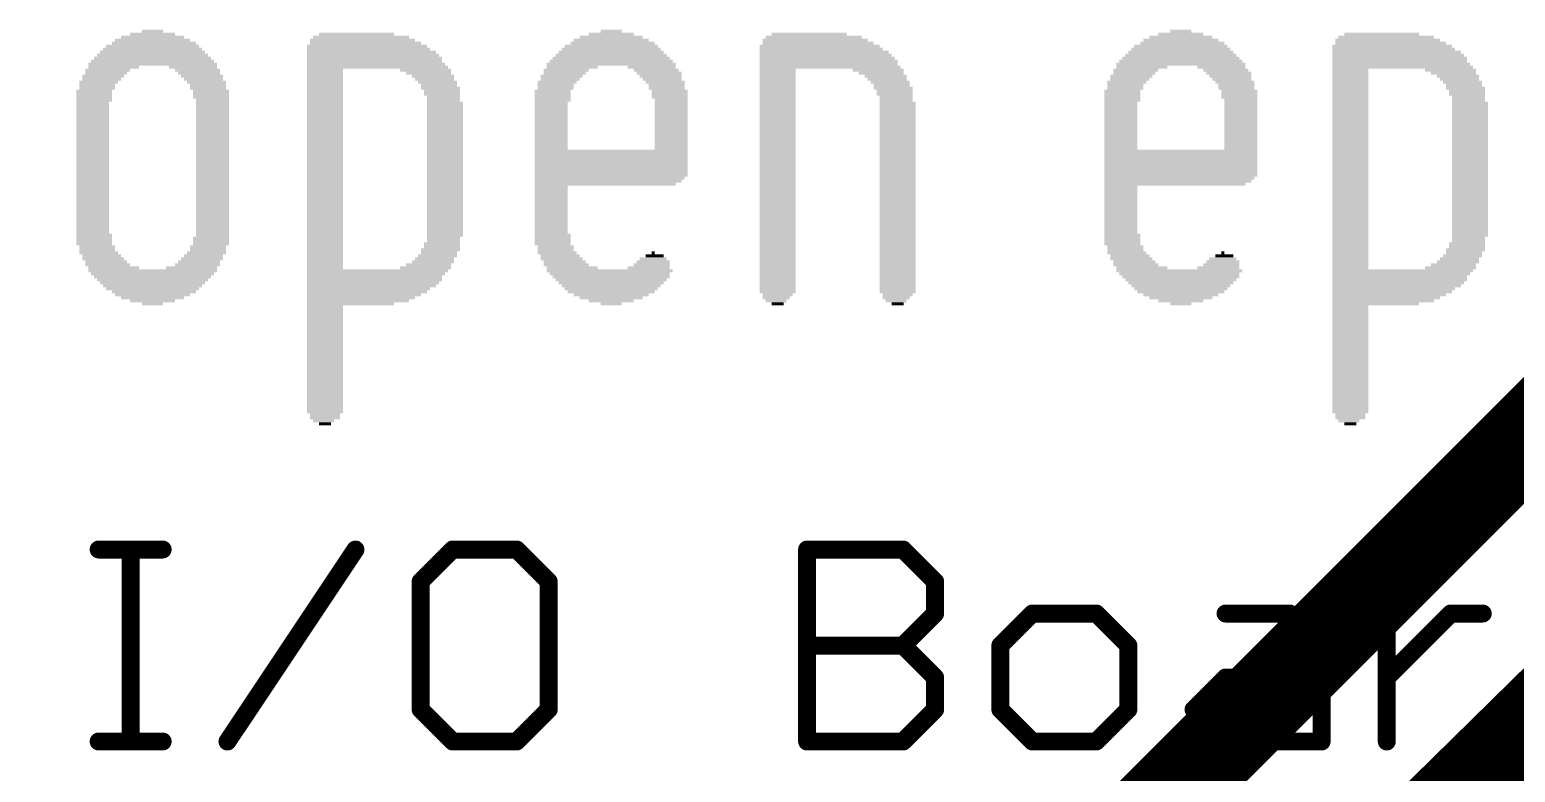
# Model space of a CAD drawing. Extents: x 0 to 124, y 0 to 91.
# Drawn here: x 17.4 to 29.99, y 56.46 to 62.75 of the extents above; entities that cross this region are included whole.
import ezdxf

# ---------------------------------------------------------------- set-up
doc = ezdxf.new("R2010")
doc.units = 0
for name, color, linetype in [('1', 14, 'CONTINUOUS'), ('25', 251, 'CONTINUOUS'), ('51', 4, 'CONTINUOUS')]:
    doc.layers.add(name, color=color, linetype=linetype)

# ---------------------------------------------------------------- blocks, each defined once
blk = doc.blocks.new('RECT')
blk.add_solid([(-0.5, -0.5), (0.5, -0.5), (-0.5, 0.5), (0.5, 0.5)])

msp = doc.modelspace()

# ---------------------------------------------------------------- linework, layer by layer
at = {"layer": '1', "const_width": 0.762}
for points in [[(32.766, 61.976), (17.78, 46.99)], [(34.544, 61.214), (19.558, 46.482)]]:
    msp.add_lwpolyline(points, dxfattribs=at)
at = {"layer": '51', "const_width": 0.1524}
for points in [[(17.9832, 58.3452), (18.5255, 58.3452)], [(18.2544, 56.7182), (18.2544, 58.3452)], [(19.0746, 56.7182), (20.1593, 58.3452)], [(20.983, 58.3452), (20.7118, 58.074)], [(21.5253, 58.3452), (20.983, 58.3452)], [(21.7965, 58.074), (21.5253, 58.3452)], [(23.9861, 56.7182), (23.9861, 58.3452)], [(23.9861, 58.3452), (24.7996, 58.3452)], [(24.7996, 58.3452), (25.0708, 58.074)], [(20.7118, 58.074), (20.7118, 56.9894)], [(21.7965, 56.9894), (21.7965, 58.074)], [(25.0708, 58.074), (25.0708, 57.8029)], [(25.0708, 57.8029), (24.7996, 57.5317)], [(25.8944, 57.8029), (25.6233, 57.5317)], [(26.4368, 57.8029), (25.8944, 57.8029)], [(26.7079, 57.5317), (26.4368, 57.8029)], [(27.5316, 57.8029), (28.0739, 57.8029)], [(28.0739, 57.8029), (28.3451, 57.5317)], [(28.8976, 56.7182), (28.8976, 57.8029)], [(28.8976, 57.2605), (29.4399, 57.8029)], [(29.4399, 57.8029), (29.7111, 57.8029)], [(23.9861, 57.5317), (24.7996, 57.5317)], [(24.7996, 57.5317), (25.0708, 57.2605)], [(25.6233, 57.5317), (25.6233, 56.9894)], [(26.7079, 56.9894), (26.7079, 57.5317)], [(28.3451, 57.5317), (28.3451, 56.7182)], [(25.0708, 57.2605), (25.0708, 56.9894)], [(27.2604, 56.9894), (27.5316, 57.2605)], [(27.5316, 57.2605), (28.3451, 57.2605)], [(20.7118, 56.9894), (20.983, 56.7182)], [(21.5253, 56.7182), (21.7965, 56.9894)], [(25.0708, 56.9894), (24.7996, 56.7182)], [(25.6233, 56.9894), (25.8944, 56.7182)], [(26.4368, 56.7182), (26.7079, 56.9894)], [(27.5316, 56.7182), (27.2604, 56.9894)], [(17.9832, 56.7182), (18.5255, 56.7182)], [(20.983, 56.7182), (21.5253, 56.7182)], [(24.7996, 56.7182), (23.9861, 56.7182)], [(25.8944, 56.7182), (26.4368, 56.7182)], [(28.3451, 56.7182), (27.5316, 56.7182)]]:
    msp.add_lwpolyline(points, dxfattribs=at)
at = {"layer": '51', "const_width": 0.0762}
for points in [[(17.9832, 58.3833, 1), (17.9832, 58.3071)], [(18.2925, 58.3452, 1), (18.2163, 58.3452)], [(18.5255, 58.3071, 1), (18.5255, 58.3833)], [(20.191, 58.3241, 1), (20.1276, 58.3663)], [(20.983, 58.3833, 1), (20.983, 58.3071)], [(21.0099, 58.3182, 1), (20.956, 58.3721)], [(21.5522, 58.3721, 1), (21.4983, 58.3182)], [(21.5253, 58.3071, 1), (21.5253, 58.3833)], [(24.0242, 58.3452, 1), (23.948, 58.3452)], [(23.9861, 58.3833, 1), (23.9861, 58.3071)], [(24.8265, 58.3721, 1), (24.7727, 58.3182)], [(24.7996, 58.3071, 1), (24.7996, 58.3833)], [(20.7499, 58.074, 1), (20.6737, 58.074)], [(20.6849, 58.101, 1), (20.7387, 58.0471)], [(21.8346, 58.074, 1), (21.7584, 58.074)], [(21.7695, 58.0471, 1), (21.8234, 58.101)], [(25.1089, 58.074, 1), (25.0327, 58.074)], [(25.0438, 58.0471, 1), (25.0977, 58.101)], [(25.0327, 57.8029, 1), (25.1089, 57.8029)], [(25.0977, 57.7759, 1), (25.0438, 57.8298)], [(25.8944, 57.841, 1), (25.8944, 57.7648)], [(25.9214, 57.7759, 1), (25.8675, 57.8298)], [(26.4637, 57.8298, 1), (26.4098, 57.7759)], [(26.4368, 57.7648, 1), (26.4368, 57.841)], [(27.5316, 57.841, 1), (27.5316, 57.7648)], [(28.1009, 57.8298, 1), (28.047, 57.7759)], [(28.0739, 57.7648, 1), (28.0739, 57.841)], [(28.9357, 57.8029, 1), (28.8595, 57.8029)], [(29.4399, 57.841, 1), (29.4399, 57.7648)], [(29.4668, 57.7759, 1), (29.413, 57.8298)], [(29.7111, 57.7648, 1), (29.7111, 57.841)], [(23.9861, 57.5698, 1), (23.9861, 57.4936)], [(24.8265, 57.5586, 1), (24.7727, 57.5048)], [(24.7727, 57.5586, 1), (24.8265, 57.5048)], [(24.7996, 57.4936, 1), (24.7996, 57.5698)], [(25.6614, 57.5317, 1), (25.5852, 57.5317)], [(25.5963, 57.5586, 1), (25.6502, 57.5048)], [(26.746, 57.5317, 1), (26.6698, 57.5317)], [(26.681, 57.5048, 1), (26.7349, 57.5586)], [(28.3832, 57.5317, 1), (28.307, 57.5317)], [(28.3181, 57.5048, 1), (28.372, 57.5586)], [(25.1089, 57.2605, 1), (25.0327, 57.2605)], [(25.0438, 57.2336, 1), (25.0977, 57.2875)], [(27.5316, 57.2986, 1), (27.5316, 57.2224)], [(27.5585, 57.2336, 1), (27.5046, 57.2875)], [(28.3451, 57.2224, 1), (28.3451, 57.2986)], [(28.8706, 57.2875, 1), (28.9245, 57.2336)], [(20.7387, 57.0163, 1), (20.6849, 56.9624)], [(20.6737, 56.9894, 1), (20.7499, 56.9894)], [(21.7584, 56.9894, 1), (21.8346, 56.9894)], [(21.8234, 56.9624, 1), (21.7695, 57.0163)], [(25.0327, 56.9894, 1), (25.1089, 56.9894)], [(25.0977, 56.9624, 1), (25.0438, 57.0163)], [(25.6502, 57.0163, 1), (25.5963, 56.9624)], [(25.5852, 56.9894, 1), (25.6614, 56.9894)], [(26.6698, 56.9894, 1), (26.746, 56.9894)], [(26.7349, 56.9624, 1), (26.681, 57.0163)], [(27.2874, 57.0163, 1), (27.2335, 56.9624)], [(27.2335, 57.0163, 1), (27.2874, 56.9624)], [(17.9832, 56.7563, 1), (17.9832, 56.6801)], [(18.5255, 56.6801, 1), (18.5255, 56.7563)], [(19.0429, 56.7393, 1), (19.1063, 56.6971)], [(20.983, 56.7563, 1), (20.983, 56.6801)], [(20.956, 56.6913, 1), (21.0099, 56.7451)], [(21.4983, 56.7451, 1), (21.5522, 56.6913)], [(21.5253, 56.6801, 1), (21.5253, 56.7563)], [(23.9861, 56.7563, 1), (23.9861, 56.6801)], [(24.7727, 56.7451, 1), (24.8265, 56.6913)], [(24.7996, 56.6801, 1), (24.7996, 56.7563)], [(25.8944, 56.7563, 1), (25.8944, 56.6801)], [(25.8675, 56.6913, 1), (25.9214, 56.7451)], [(26.4098, 56.7451, 1), (26.4637, 56.6913)], [(26.4368, 56.6801, 1), (26.4368, 56.7563)], [(27.5316, 56.7563, 1), (27.5316, 56.6801)], [(27.5046, 56.6913, 1), (27.5585, 56.7451)], [(28.3451, 56.6801, 1), (28.3451, 56.7563)], [(18.2163, 56.7182, 1), (18.2925, 56.7182)], [(23.948, 56.7182, 1), (24.0242, 56.7182)], [(28.307, 56.7182, 1), (28.3832, 56.7182)], [(28.8595, 56.7182, 1), (28.9357, 56.7182)]]:
    msp.add_lwpolyline(points, format="xyb", dxfattribs=at)

# ---------------------------------------------------------------- block references
at = {"layer": '25', "yscale": 0.0254}
for p, xscale in [((18.4404, 62.6872), 0.5334), ((18.4404, 62.7126), 0.381), ((18.4404, 62.738), 0.1778), ((20.2057, 62.6872), 0.8128), ((20.1676, 62.7126), 0.635), ((22.3266, 62.6872), 0.5334), ((22.3266, 62.7126), 0.381), ((22.3266, 62.738), 0.1778), ((24.0411, 62.6872), 0.8128), ((24.003, 62.7126), 0.635), ((27.1526, 62.6872), 0.5334), ((27.1526, 62.7126), 0.381), ((27.1526, 62.738), 0.1778), ((28.8925, 62.6872), 0.8128), ((28.8544, 62.7126), 0.635), ((18.4404, 62.5602), 0.889), ((18.4404, 62.5856), 0.8382), ((18.4404, 62.611), 0.7874), ((18.4531, 62.6364), 0.7112), ((18.4404, 62.6618), 0.635), ((20.2565, 62.611), 1.016), ((20.2692, 62.5856), 1.0414), ((20.2946, 62.5602), 1.0922), ((20.2184, 62.6618), 0.889), ((20.2438, 62.6364), 0.9398), ((22.3266, 62.5602), 0.889), ((22.3266, 62.5856), 0.8382), ((22.3266, 62.611), 0.7874), ((22.3393, 62.6364), 0.7112), ((22.3266, 62.6618), 0.635), ((24.0919, 62.611), 1.016), ((24.1046, 62.5856), 1.0414), ((24.13, 62.5602), 1.0922), ((24.0538, 62.6618), 0.889), ((24.0792, 62.6364), 0.9398), ((27.1526, 62.5602), 0.889), ((27.1526, 62.5856), 0.8382), ((27.1526, 62.611), 0.7874), ((27.1653, 62.6364), 0.7112), ((27.1526, 62.6618), 0.635), ((28.9433, 62.611), 1.016), ((28.956, 62.5856), 1.0414), ((28.9814, 62.5602), 1.0922), ((28.9052, 62.6618), 0.889), ((28.9306, 62.6364), 0.9398), ((18.4404, 62.4586), 1.0922), ((18.1102, 62.4332), 0.4318), ((18.4404, 62.484), 1.0414), ((18.4404, 62.5094), 0.9906), ((18.4404, 62.5348), 0.9398), ((18.7833, 62.4332), 0.4064), ((20.3073, 62.5348), 1.1176), ((20.32, 62.5094), 1.143), ((20.32, 62.484), 1.143), ((20.3327, 62.4586), 1.1684), ((20.3454, 62.4332), 1.1938), ((22.3266, 62.4586), 1.0922), ((21.9964, 62.4332), 0.4318), ((22.3266, 62.484), 1.0414), ((22.3266, 62.5094), 0.9906), ((22.3266, 62.5348), 0.9398), ((22.6695, 62.4332), 0.4064), ((24.1427, 62.5348), 1.1176), ((24.1554, 62.5094), 1.143), ((24.1681, 62.484), 1.1684), ((24.1681, 62.4586), 1.1684), ((24.1808, 62.4332), 1.1938), ((27.1526, 62.4586), 1.0922), ((26.8224, 62.4332), 0.4318), ((27.1526, 62.484), 1.0414), ((27.1526, 62.5094), 0.9906), ((27.1526, 62.5348), 0.9398), ((27.4955, 62.4332), 0.4064), ((28.9941, 62.5348), 1.1176), ((29.0068, 62.5094), 1.143), ((29.0068, 62.484), 1.143), ((29.0195, 62.4586), 1.1684), ((29.0322, 62.4332), 1.1938), ((17.9832, 62.3062), 0.3302), ((18.0213, 62.357), 0.3556), ((18.0086, 62.3316), 0.3302), ((18.0594, 62.4078), 0.381), ((18.0467, 62.3824), 0.3556), ((18.8214, 62.4078), 0.381), ((18.8341, 62.3824), 0.3556), ((18.8595, 62.357), 0.3556), ((18.8722, 62.3316), 0.3302), ((18.8976, 62.3062), 0.3302), ((19.9009, 62.4078), 0.3048), ((19.9009, 62.3824), 0.3048), ((19.9009, 62.357), 0.3048), ((19.9009, 62.3316), 0.3048), ((19.9009, 62.3062), 0.3048), ((20.7518, 62.4078), 0.4318), ((20.7772, 62.3824), 0.381), ((20.8153, 62.357), 0.3556), ((20.828, 62.3316), 0.3302), ((20.8534, 62.3062), 0.3302), ((21.8694, 62.3062), 0.3302), ((21.9075, 62.357), 0.3556), ((21.8948, 62.3316), 0.3302), ((21.9456, 62.4078), 0.381), ((21.9329, 62.3824), 0.3556), ((22.7076, 62.4078), 0.381), ((22.733, 62.3824), 0.381), ((22.7457, 62.357), 0.3556), ((22.7584, 62.3316), 0.3302), ((22.7838, 62.3062), 0.3302), ((23.7363, 62.4078), 0.3048), ((23.7363, 62.3824), 0.3048), ((23.7363, 62.357), 0.3048), ((23.7363, 62.3316), 0.3048), ((23.7363, 62.3062), 0.3048), ((24.5872, 62.4078), 0.4318), ((24.6126, 62.3824), 0.381), ((24.6507, 62.357), 0.3556), ((24.6634, 62.3316), 0.3302), ((24.6888, 62.3062), 0.3302), ((26.6954, 62.3062), 0.3302), ((26.7335, 62.357), 0.3556), ((26.7208, 62.3316), 0.3302), ((26.7716, 62.4078), 0.381), ((26.7589, 62.3824), 0.3556), ((27.5336, 62.4078), 0.381), ((27.559, 62.3824), 0.381), ((27.5717, 62.357), 0.3556), ((27.5844, 62.3316), 0.3302), ((27.6098, 62.3062), 0.3302), ((28.5877, 62.4078), 0.3048), ((28.5877, 62.3824), 0.3048), ((28.5877, 62.357), 0.3048), ((28.5877, 62.3316), 0.3048), ((28.5877, 62.3062), 0.3048), ((29.4386, 62.4078), 0.4318), ((29.464, 62.3824), 0.381), ((29.5021, 62.357), 0.3556), ((29.5148, 62.3316), 0.3302), ((29.5402, 62.3062), 0.3302), ((17.9451, 62.23), 0.3048), ((17.9451, 62.2046), 0.3048), ((17.9451, 62.1792), 0.3048), ((17.9705, 62.2808), 0.3048), ((17.9705, 62.2554), 0.3048), ((18.9103, 62.2808), 0.3048), ((18.9103, 62.2554), 0.3048), ((18.9357, 62.23), 0.3048), ((18.9357, 62.2046), 0.3048), ((18.9357, 62.1792), 0.3048), ((19.9009, 62.2808), 0.3048), ((19.9009, 62.2554), 0.3048), ((19.9009, 62.23), 0.3048), ((19.9009, 62.2046), 0.3048), ((19.9009, 62.1792), 0.3048), ((20.8661, 62.2808), 0.3048), ((20.8788, 62.2554), 0.3302), ((20.8915, 62.23), 0.3048), ((20.8915, 62.2046), 0.3048), ((20.9042, 62.1792), 0.2794), ((21.8313, 62.23), 0.3048), ((21.8313, 62.2046), 0.3048), ((21.8313, 62.1792), 0.3048), ((21.8567, 62.2808), 0.3048), ((21.8567, 62.2554), 0.3048), ((22.7965, 62.2808), 0.3048), ((22.7965, 62.2554), 0.3048), ((22.8219, 62.23), 0.3048), ((22.8219, 62.2046), 0.3048), ((22.8219, 62.1792), 0.3048), ((23.7363, 62.2808), 0.3048), ((23.7363, 62.2554), 0.3048), ((23.7363, 62.23), 0.3048), ((23.7363, 62.2046), 0.3048), ((23.7363, 62.1792), 0.3048), ((24.7015, 62.2808), 0.3048), ((24.7142, 62.2554), 0.3302), ((24.7269, 62.23), 0.3048), ((24.7269, 62.2046), 0.3048), ((24.7396, 62.1792), 0.2794), ((26.6573, 62.23), 0.3048), ((26.6573, 62.2046), 0.3048), ((26.6573, 62.1792), 0.3048), ((26.6827, 62.2808), 0.3048), ((26.6827, 62.2554), 0.3048), ((27.6225, 62.2808), 0.3048), ((27.6225, 62.2554), 0.3048), ((27.6479, 62.23), 0.3048), ((27.6479, 62.2046), 0.3048), ((27.6479, 62.1792), 0.3048), ((28.5877, 62.2808), 0.3048), ((28.5877, 62.2554), 0.3048), ((28.5877, 62.23), 0.3048), ((28.5877, 62.2046), 0.3048), ((28.5877, 62.1792), 0.3048), ((29.5529, 62.2808), 0.3048), ((29.5656, 62.2554), 0.3302), ((29.5783, 62.23), 0.3048), ((29.5783, 62.2046), 0.3048), ((29.591, 62.1792), 0.2794), ((17.9451, 62.1538), 0.3048), ((17.9324, 62.1284), 0.2794), ((17.9324, 62.103), 0.2794), ((17.9324, 62.0776), 0.2794), ((17.9324, 62.0522), 0.2794), ((18.9484, 62.1538), 0.2794), ((18.9484, 62.1284), 0.2794), ((18.9484, 62.103), 0.2794), ((18.9484, 62.0776), 0.2794), ((18.9484, 62.0522), 0.2794), ((19.9009, 62.1538), 0.3048), ((19.9009, 62.1284), 0.3048), ((19.9009, 62.103), 0.3048), ((19.9009, 62.0776), 0.3048), ((19.9009, 62.0522), 0.3048), ((20.9042, 62.1538), 0.2794), ((20.9169, 62.1284), 0.3048), ((20.9169, 62.103), 0.3048), ((20.9169, 62.0776), 0.3048), ((20.9169, 62.0522), 0.3048), ((21.8313, 62.1538), 0.3048), ((21.8186, 62.1284), 0.2794), ((21.8186, 62.103), 0.2794), ((21.8186, 62.0776), 0.2794), ((21.8186, 62.0522), 0.2794), ((22.8346, 62.1538), 0.2794), ((22.8346, 62.1284), 0.2794), ((22.8346, 62.103), 0.2794), ((22.8346, 62.0776), 0.2794), ((22.8346, 62.0522), 0.2794), ((23.7363, 62.1538), 0.3048), ((23.7363, 62.1284), 0.3048), ((23.7363, 62.103), 0.3048), ((23.7363, 62.0776), 0.3048), ((23.7363, 62.0522), 0.3048), ((24.7396, 62.1538), 0.2794), ((24.7523, 62.1284), 0.3048), ((24.7523, 62.103), 0.3048), ((24.7523, 62.0776), 0.3048), ((24.7523, 62.0522), 0.3048), ((26.6573, 62.1538), 0.3048), ((26.6446, 62.1284), 0.2794), ((26.6446, 62.103), 0.2794), ((26.6446, 62.0776), 0.2794), ((26.6446, 62.0522), 0.2794), ((27.6606, 62.1538), 0.2794), ((27.6606, 62.1284), 0.2794), ((27.6606, 62.103), 0.2794), ((27.6606, 62.0776), 0.2794), ((27.6606, 62.0522), 0.2794), ((28.5877, 62.1538), 0.3048), ((28.5877, 62.1284), 0.3048), ((28.5877, 62.103), 0.3048), ((28.5877, 62.0776), 0.3048), ((28.5877, 62.0522), 0.3048), ((29.591, 62.1538), 0.2794), ((29.6037, 62.1284), 0.3048), ((29.6037, 62.103), 0.3048), ((29.6037, 62.0776), 0.3048), ((29.6037, 62.0522), 0.3048), ((17.9324, 62.0268), 0.2794), ((17.9324, 62.0014), 0.2794), ((17.9324, 61.976), 0.2794), ((17.9324, 61.9506), 0.2794), ((17.9324, 61.9252), 0.2794), ((18.9484, 62.0268), 0.2794), ((18.9484, 62.0014), 0.2794), ((18.9484, 61.976), 0.2794), ((18.9484, 61.9506), 0.2794), ((18.9484, 61.9252), 0.2794), ((19.9009, 62.0268), 0.3048), ((19.9009, 62.0014), 0.3048), ((19.9009, 61.976), 0.3048), ((19.9009, 61.9506), 0.3048), ((19.9009, 61.9252), 0.3048), ((20.9169, 62.0268), 0.3048), ((20.9169, 62.0014), 0.3048), ((20.9169, 61.976), 0.3048), ((20.9169, 61.9506), 0.3048), ((20.9169, 61.9252), 0.3048), ((21.8186, 62.0268), 0.2794), ((21.8186, 62.0014), 0.2794), ((21.8186, 61.976), 0.2794), ((21.8186, 61.9506), 0.2794), ((21.8186, 61.9252), 0.2794), ((22.8346, 62.0268), 0.2794), ((22.8346, 62.0014), 0.2794), ((22.8346, 61.976), 0.2794), ((22.8346, 61.9506), 0.2794), ((22.8346, 61.9252), 0.2794), ((23.7363, 62.0268), 0.3048), ((23.7363, 62.0014), 0.3048), ((23.7363, 61.976), 0.3048), ((23.7363, 61.9506), 0.3048), ((23.7363, 61.9252), 0.3048), ((24.7523, 62.0268), 0.3048), ((24.7523, 62.0014), 0.3048), ((24.7523, 61.976), 0.3048), ((24.7523, 61.9506), 0.3048), ((24.7523, 61.9252), 0.3048), ((26.6446, 62.0268), 0.2794), ((26.6446, 62.0014), 0.2794), ((26.6446, 61.976), 0.2794), ((26.6446, 61.9506), 0.2794), ((26.6446, 61.9252), 0.2794), ((27.6606, 62.0268), 0.2794), ((27.6606, 62.0014), 0.2794), ((27.6606, 61.976), 0.2794), ((27.6606, 61.9506), 0.2794), ((27.6606, 61.9252), 0.2794), ((28.5877, 62.0268), 0.3048), ((28.5877, 62.0014), 0.3048), ((28.5877, 61.976), 0.3048), ((28.5877, 61.9506), 0.3048), ((28.5877, 61.9252), 0.3048), ((29.6037, 62.0268), 0.3048), ((29.6037, 62.0014), 0.3048), ((29.6037, 61.976), 0.3048), ((29.6037, 61.9506), 0.3048), ((29.6037, 61.9252), 0.3048), ((17.9324, 61.8998), 0.2794), ((17.9324, 61.8744), 0.2794), ((17.9324, 61.849), 0.2794), ((17.9324, 61.8236), 0.2794), ((17.9324, 61.7982), 0.2794), ((18.9484, 61.8998), 0.2794), ((18.9484, 61.8744), 0.2794), ((18.9484, 61.849), 0.2794), ((18.9484, 61.8236), 0.2794), ((18.9484, 61.7982), 0.2794), ((19.9009, 61.8998), 0.3048), ((19.9009, 61.8744), 0.3048), ((19.9009, 61.849), 0.3048), ((19.9009, 61.8236), 0.3048), ((19.9009, 61.7982), 0.3048), ((20.9169, 61.8998), 0.3048), ((20.9169, 61.8744), 0.3048), ((20.9169, 61.849), 0.3048), ((20.9169, 61.8236), 0.3048), ((20.9169, 61.7982), 0.3048), ((21.8186, 61.8998), 0.2794), ((21.8186, 61.8744), 0.2794), ((21.8186, 61.849), 0.2794), ((21.8186, 61.8236), 0.2794), ((21.8186, 61.7982), 0.2794), ((22.8346, 61.8998), 0.2794), ((22.8346, 61.8744), 0.2794), ((22.8346, 61.849), 0.2794), ((22.8346, 61.8236), 0.2794), ((22.8346, 61.7982), 0.2794), ((23.7363, 61.8998), 0.3048), ((23.7363, 61.8744), 0.3048), ((23.7363, 61.849), 0.3048), ((23.7363, 61.8236), 0.3048), ((23.7363, 61.7982), 0.3048), ((24.7523, 61.8998), 0.3048), ((24.7523, 61.8744), 0.3048), ((24.7523, 61.849), 0.3048), ((24.7523, 61.8236), 0.3048), ((24.7523, 61.7982), 0.3048), ((26.6446, 61.8998), 0.2794), ((26.6446, 61.8744), 0.2794), ((26.6446, 61.849), 0.2794), ((26.6446, 61.8236), 0.2794), ((26.6446, 61.7982), 0.2794), ((27.6606, 61.8998), 0.2794), ((27.6606, 61.8744), 0.2794), ((27.6606, 61.849), 0.2794), ((27.6606, 61.8236), 0.2794), ((27.6606, 61.7982), 0.2794), ((28.5877, 61.8998), 0.3048), ((28.5877, 61.8744), 0.3048), ((28.5877, 61.849), 0.3048), ((28.5877, 61.8236), 0.3048), ((28.5877, 61.7982), 0.3048), ((29.6037, 61.8998), 0.3048), ((29.6037, 61.8744), 0.3048), ((29.6037, 61.849), 0.3048), ((29.6037, 61.8236), 0.3048), ((29.6037, 61.7982), 0.3048), ((17.9324, 61.7728), 0.2794), ((17.9324, 61.7474), 0.2794), ((17.9324, 61.722), 0.2794), ((17.9324, 61.6966), 0.2794), ((17.9324, 61.6712), 0.2794), ((18.9484, 61.7728), 0.2794), ((18.9484, 61.7474), 0.2794), ((18.9484, 61.722), 0.2794), ((18.9484, 61.6966), 0.2794), ((18.9484, 61.6712), 0.2794), ((19.9009, 61.7728), 0.3048), ((19.9009, 61.7474), 0.3048), ((19.9009, 61.722), 0.3048), ((19.9009, 61.6966), 0.3048), ((19.9009, 61.6712), 0.3048), ((20.9169, 61.7728), 0.3048), ((20.9169, 61.7474), 0.3048), ((20.9169, 61.722), 0.3048), ((20.9169, 61.6966), 0.3048), ((20.9169, 61.6712), 0.3048), ((21.8186, 61.7728), 0.2794), ((21.8186, 61.7474), 0.2794), ((22.3266, 61.722), 1.2954), ((22.3266, 61.6966), 1.2954), ((22.3266, 61.6712), 1.2954), ((22.8346, 61.7728), 0.2794), ((22.8346, 61.7474), 0.2794), ((23.7363, 61.7728), 0.3048), ((23.7363, 61.7474), 0.3048), ((23.7363, 61.722), 0.3048), ((23.7363, 61.6966), 0.3048), ((23.7363, 61.6712), 0.3048), ((24.7523, 61.7728), 0.3048), ((24.7523, 61.7474), 0.3048), ((24.7523, 61.722), 0.3048), ((24.7523, 61.6966), 0.3048), ((24.7523, 61.6712), 0.3048), ((26.6446, 61.7728), 0.2794), ((26.6446, 61.7474), 0.2794), ((27.1526, 61.722), 1.2954), ((27.1526, 61.6966), 1.2954), ((27.1526, 61.6712), 1.2954), ((27.6606, 61.7728), 0.2794), ((27.6606, 61.7474), 0.2794), ((28.5877, 61.7728), 0.3048), ((28.5877, 61.7474), 0.3048), ((28.5877, 61.722), 0.3048), ((28.5877, 61.6966), 0.3048), ((28.5877, 61.6712), 0.3048), ((29.6037, 61.7728), 0.3048), ((29.6037, 61.7474), 0.3048), ((29.6037, 61.722), 0.3048), ((29.6037, 61.6966), 0.3048), ((29.6037, 61.6712), 0.3048), ((17.9324, 61.6458), 0.2794), ((17.9324, 61.6204), 0.2794), ((17.9324, 61.595), 0.2794), ((17.9324, 61.5696), 0.2794), ((17.9324, 61.5442), 0.2794), ((18.9484, 61.6458), 0.2794), ((18.9484, 61.6204), 0.2794), ((18.9484, 61.595), 0.2794), ((18.9484, 61.5696), 0.2794), ((18.9484, 61.5442), 0.2794), ((19.9009, 61.6458), 0.3048), ((19.9009, 61.6204), 0.3048), ((19.9009, 61.595), 0.3048), ((19.9009, 61.5696), 0.3048), ((19.9009, 61.5442), 0.3048), ((20.9169, 61.6458), 0.3048), ((20.9169, 61.6204), 0.3048), ((20.9169, 61.595), 0.3048), ((20.9169, 61.5696), 0.3048), ((20.9169, 61.5442), 0.3048), ((22.3266, 61.6458), 1.2954), ((22.3266, 61.6204), 1.2954), ((22.3266, 61.595), 1.2954), ((22.3266, 61.5696), 1.2954), ((22.3266, 61.5442), 1.2954), ((23.7363, 61.6458), 0.3048), ((23.7363, 61.6204), 0.3048), ((23.7363, 61.595), 0.3048), ((23.7363, 61.5696), 0.3048), ((23.7363, 61.5442), 0.3048), ((24.7523, 61.6458), 0.3048), ((24.7523, 61.6204), 0.3048), ((24.7523, 61.595), 0.3048), ((24.7523, 61.5696), 0.3048), ((24.7523, 61.5442), 0.3048), ((27.1526, 61.6458), 1.2954), ((27.1526, 61.6204), 1.2954), ((27.1526, 61.595), 1.2954), ((27.1526, 61.5696), 1.2954), ((27.1526, 61.5442), 1.2954), ((28.5877, 61.6458), 0.3048), ((28.5877, 61.6204), 0.3048), ((28.5877, 61.595), 0.3048), ((28.5877, 61.5696), 0.3048), ((28.5877, 61.5442), 0.3048), ((29.6037, 61.6458), 0.3048), ((29.6037, 61.6204), 0.3048), ((29.6037, 61.595), 0.3048), ((29.6037, 61.5696), 0.3048), ((29.6037, 61.5442), 0.3048), ((17.9324, 61.5188), 0.2794), ((17.9324, 61.4934), 0.2794), ((17.9324, 61.468), 0.2794), ((17.9324, 61.4426), 0.2794), ((17.9324, 61.4172), 0.2794), ((18.9484, 61.5188), 0.2794), ((18.9484, 61.4934), 0.2794), ((18.9484, 61.468), 0.2794), ((18.9484, 61.4426), 0.2794), ((18.9484, 61.4172), 0.2794), ((19.9009, 61.5188), 0.3048), ((19.9009, 61.4934), 0.3048), ((19.9009, 61.468), 0.3048), ((19.9009, 61.4426), 0.3048), ((19.9009, 61.4172), 0.3048), ((20.9169, 61.5188), 0.3048), ((20.9169, 61.4934), 0.3048), ((20.9169, 61.468), 0.3048), ((20.9169, 61.4426), 0.3048), ((20.9169, 61.4172), 0.3048), ((22.3266, 61.5188), 1.2954), ((22.3139, 61.4934), 1.27), ((22.3012, 61.468), 1.2446), ((22.2758, 61.4426), 1.1938), ((21.8186, 61.4172), 0.2794), ((23.7363, 61.5188), 0.3048), ((23.7363, 61.4934), 0.3048), ((23.7363, 61.468), 0.3048), ((23.7363, 61.4426), 0.3048), ((23.7363, 61.4172), 0.3048), ((24.7523, 61.5188), 0.3048), ((24.7523, 61.4934), 0.3048), ((24.7523, 61.468), 0.3048), ((24.7523, 61.4426), 0.3048), ((24.7523, 61.4172), 0.3048), ((27.1526, 61.5188), 1.2954), ((27.1399, 61.4934), 1.27), ((27.1272, 61.468), 1.2446), ((27.1018, 61.4426), 1.1938), ((26.6446, 61.4172), 0.2794), ((28.5877, 61.5188), 0.3048), ((28.5877, 61.4934), 0.3048), ((28.5877, 61.468), 0.3048), ((28.5877, 61.4426), 0.3048), ((28.5877, 61.4172), 0.3048), ((29.6037, 61.5188), 0.3048), ((29.6037, 61.4934), 0.3048), ((29.6037, 61.468), 0.3048), ((29.6037, 61.4426), 0.3048), ((29.6037, 61.4172), 0.3048), ((17.9324, 61.3918), 0.2794), ((17.9324, 61.3664), 0.2794), ((17.9324, 61.341), 0.2794), ((17.9324, 61.3156), 0.2794), ((17.9324, 61.2902), 0.2794), ((18.9484, 61.3918), 0.2794), ((18.9484, 61.3664), 0.2794), ((18.9484, 61.341), 0.2794), ((18.9484, 61.3156), 0.2794), ((18.9484, 61.2902), 0.2794), ((19.9009, 61.3918), 0.3048), ((19.9009, 61.3664), 0.3048), ((19.9009, 61.341), 0.3048), ((19.9009, 61.3156), 0.3048), ((19.9009, 61.2902), 0.3048), ((20.9169, 61.3918), 0.3048), ((20.9169, 61.3664), 0.3048), ((20.9169, 61.341), 0.3048), ((20.9169, 61.3156), 0.3048), ((20.9169, 61.2902), 0.3048), ((21.8186, 61.3918), 0.2794), ((21.8186, 61.3664), 0.2794), ((21.8186, 61.341), 0.2794), ((21.8186, 61.3156), 0.2794), ((21.8186, 61.2902), 0.2794), ((23.7363, 61.3918), 0.3048), ((23.7363, 61.3664), 0.3048), ((23.7363, 61.341), 0.3048), ((23.7363, 61.3156), 0.3048), ((23.7363, 61.2902), 0.3048), ((24.7523, 61.3918), 0.3048), ((24.7523, 61.3664), 0.3048), ((24.7523, 61.341), 0.3048), ((24.7523, 61.3156), 0.3048), ((24.7523, 61.2902), 0.3048), ((26.6446, 61.3918), 0.2794), ((26.6446, 61.3664), 0.2794), ((26.6446, 61.341), 0.2794), ((26.6446, 61.3156), 0.2794), ((26.6446, 61.2902), 0.2794), ((28.5877, 61.3918), 0.3048), ((28.5877, 61.3664), 0.3048), ((28.5877, 61.341), 0.3048), ((28.5877, 61.3156), 0.3048), ((28.5877, 61.2902), 0.3048), ((29.6037, 61.3918), 0.3048), ((29.6037, 61.3664), 0.3048), ((29.6037, 61.341), 0.3048), ((29.6037, 61.3156), 0.3048), ((29.6037, 61.2902), 0.3048), ((17.9324, 61.2648), 0.2794), ((17.9324, 61.2394), 0.2794), ((17.9324, 61.214), 0.2794), ((17.9324, 61.1886), 0.2794), ((17.9324, 61.1632), 0.2794), ((18.9484, 61.2648), 0.2794), ((18.9484, 61.2394), 0.2794), ((18.9484, 61.214), 0.2794), ((18.9484, 61.1886), 0.2794), ((18.9484, 61.1632), 0.2794), ((19.9009, 61.2648), 0.3048), ((19.9009, 61.2394), 0.3048), ((19.9009, 61.214), 0.3048), ((19.9009, 61.1886), 0.3048), ((19.9009, 61.1632), 0.3048), ((20.9169, 61.2648), 0.3048), ((20.9169, 61.2394), 0.3048), ((20.9169, 61.214), 0.3048), ((20.9169, 61.1886), 0.3048), ((20.9169, 61.1632), 0.3048), ((21.8186, 61.2648), 0.2794), ((21.8186, 61.2394), 0.2794), ((21.8186, 61.214), 0.2794), ((21.8186, 61.1886), 0.2794), ((21.8186, 61.1632), 0.2794), ((23.7363, 61.2648), 0.3048), ((23.7363, 61.2394), 0.3048), ((23.7363, 61.214), 0.3048), ((23.7363, 61.1886), 0.3048), ((23.7363, 61.1632), 0.3048), ((24.7523, 61.2648), 0.3048), ((24.7523, 61.2394), 0.3048), ((24.7523, 61.214), 0.3048), ((24.7523, 61.1886), 0.3048), ((24.7523, 61.1632), 0.3048), ((26.6446, 61.2648), 0.2794), ((26.6446, 61.2394), 0.2794), ((26.6446, 61.214), 0.2794), ((26.6446, 61.1886), 0.2794), ((26.6446, 61.1632), 0.2794), ((28.5877, 61.2648), 0.3048), ((28.5877, 61.2394), 0.3048), ((28.5877, 61.214), 0.3048), ((28.5877, 61.1886), 0.3048), ((28.5877, 61.1632), 0.3048), ((29.6037, 61.2648), 0.3048), ((29.6037, 61.2394), 0.3048), ((29.6037, 61.214), 0.3048), ((29.6037, 61.1886), 0.3048), ((29.6037, 61.1632), 0.3048), ((17.9324, 61.1378), 0.2794), ((17.9324, 61.1124), 0.2794), ((17.9324, 61.087), 0.2794), ((17.9324, 61.0616), 0.2794), ((18.9484, 61.1378), 0.2794), ((18.9484, 61.1124), 0.2794), ((18.9484, 61.087), 0.2794), ((18.9484, 61.0616), 0.2794), ((19.9009, 61.1378), 0.3048), ((19.9009, 61.1124), 0.3048), ((19.9009, 61.087), 0.3048), ((19.9009, 61.0616), 0.3048), ((20.9169, 61.1378), 0.3048), ((20.9169, 61.1124), 0.3048), ((20.9169, 61.087), 0.3048), ((20.9169, 61.0616), 0.3048), ((21.8186, 61.1378), 0.2794), ((21.8186, 61.1124), 0.2794), ((21.8186, 61.087), 0.2794), ((21.8186, 61.0616), 0.2794), ((23.7363, 61.1378), 0.3048), ((23.7363, 61.1124), 0.3048), ((23.7363, 61.087), 0.3048), ((23.7363, 61.0616), 0.3048), ((24.7523, 61.1378), 0.3048), ((24.7523, 61.1124), 0.3048), ((24.7523, 61.087), 0.3048), ((24.7523, 61.0616), 0.3048), ((26.6446, 61.1378), 0.2794), ((26.6446, 61.1124), 0.2794), ((26.6446, 61.087), 0.2794), ((26.6446, 61.0616), 0.2794), ((28.5877, 61.1378), 0.3048), ((28.5877, 61.1124), 0.3048), ((28.5877, 61.087), 0.3048), ((28.5877, 61.0616), 0.3048), ((29.6037, 61.1378), 0.3048), ((29.6037, 61.1124), 0.3048), ((29.6037, 61.087), 0.3048), ((29.6037, 61.0616), 0.3048), ((17.9324, 61.0362), 0.2794), ((17.9451, 61.0108), 0.3048), ((17.9451, 60.9854), 0.3048), ((17.9451, 60.96), 0.3048), ((17.9451, 60.9346), 0.3048), ((18.9357, 60.9854), 0.3048), ((18.9357, 60.96), 0.3048), ((18.9357, 60.9346), 0.3048), ((18.9484, 61.0362), 0.2794), ((18.9484, 61.0108), 0.2794), ((19.9009, 61.0362), 0.3048), ((19.9009, 61.0108), 0.3048), ((19.9009, 60.9854), 0.3048), ((19.9009, 60.96), 0.3048), ((19.9009, 60.9346), 0.3048), ((20.8915, 60.9346), 0.3048), ((20.9169, 61.0362), 0.3048), ((20.9169, 61.0108), 0.3048), ((20.9042, 60.9854), 0.2794), ((20.9042, 60.96), 0.2794), ((21.8186, 61.0362), 0.2794), ((21.8313, 61.0108), 0.3048), ((21.8313, 60.9854), 0.3048), ((21.8313, 60.96), 0.3048), ((21.8313, 60.9346), 0.3048), ((23.7363, 61.0362), 0.3048), ((23.7363, 61.0108), 0.3048), ((23.7363, 60.9854), 0.3048), ((23.7363, 60.96), 0.3048), ((23.7363, 60.9346), 0.3048), ((24.7523, 61.0362), 0.3048), ((24.7523, 61.0108), 0.3048), ((24.7523, 60.9854), 0.3048), ((24.7523, 60.96), 0.3048), ((24.7523, 60.9346), 0.3048), ((26.6446, 61.0362), 0.2794), ((26.6573, 61.0108), 0.3048), ((26.6573, 60.9854), 0.3048), ((26.6573, 60.96), 0.3048), ((26.6573, 60.9346), 0.3048), ((28.5877, 61.0362), 0.3048), ((28.5877, 61.0108), 0.3048), ((28.5877, 60.9854), 0.3048), ((28.5877, 60.96), 0.3048), ((28.5877, 60.9346), 0.3048), ((29.5783, 60.9346), 0.3048), ((29.6037, 61.0362), 0.3048), ((29.6037, 61.0108), 0.3048), ((29.591, 60.9854), 0.2794), ((29.591, 60.96), 0.2794), ((17.9705, 60.9092), 0.3048), ((17.9705, 60.8838), 0.3048), ((17.9832, 60.8584), 0.3302), ((18.0086, 60.833), 0.3302), ((18.0213, 60.8076), 0.3556), ((18.8595, 60.8076), 0.3556), ((18.8722, 60.833), 0.3302), ((18.8976, 60.8584), 0.3302), ((18.9103, 60.9092), 0.3048), ((18.9103, 60.8838), 0.3048), ((19.9009, 60.9092), 0.3048), ((19.9009, 60.8838), 0.3048), ((19.9009, 60.8584), 0.3048), ((19.9009, 60.833), 0.3048), ((19.9009, 60.8076), 0.3048), ((20.828, 60.8076), 0.3302), ((20.8534, 60.833), 0.3302), ((20.8788, 60.8838), 0.3302), ((20.8661, 60.8584), 0.3048), ((20.8915, 60.9092), 0.3048), ((21.8567, 60.9092), 0.3048), ((21.8567, 60.8838), 0.3048), ((21.8694, 60.8584), 0.3302), ((21.8948, 60.833), 0.3302), ((21.9075, 60.8076), 0.3556), ((22.6822, 60.8076), 0.2286), ((22.6949, 60.833), 0.1524), ((22.6822, 60.8584), 0.0254), ((23.7363, 60.9092), 0.3048), ((23.7363, 60.8838), 0.3048), ((23.7363, 60.8584), 0.3048), ((23.7363, 60.833), 0.3048), ((23.7363, 60.8076), 0.3048), ((24.7523, 60.9092), 0.3048), ((24.7523, 60.8838), 0.3048), ((24.7523, 60.8584), 0.3048), ((24.7523, 60.833), 0.3048), ((24.7523, 60.8076), 0.3048), ((26.6827, 60.9092), 0.3048), ((26.6827, 60.8838), 0.3048), ((26.6954, 60.8584), 0.3302), ((26.7208, 60.833), 0.3302), ((26.7335, 60.8076), 0.3556), ((27.5082, 60.8076), 0.2286), ((27.5209, 60.833), 0.1524), ((27.5082, 60.8584), 0.0254), ((28.5877, 60.9092), 0.3048), ((28.5877, 60.8838), 0.3048), ((28.5877, 60.8584), 0.3048), ((28.5877, 60.833), 0.3048), ((28.5877, 60.8076), 0.3048), ((29.5148, 60.8076), 0.3302), ((29.5402, 60.833), 0.3302), ((29.5656, 60.8838), 0.3302), ((29.5529, 60.8584), 0.3048), ((29.5783, 60.9092), 0.3048), ((18.0467, 60.7822), 0.3556), ((18.0594, 60.7568), 0.381), ((18.1102, 60.7314), 0.4318), ((18.4404, 60.706), 1.0922), ((18.4404, 60.6806), 1.0414), ((18.7706, 60.7314), 0.4318), ((18.8214, 60.7568), 0.381), ((18.8341, 60.7822), 0.3556), ((19.9009, 60.7822), 0.3048), ((19.9009, 60.7568), 0.3048), ((19.9009, 60.7314), 0.3048), ((20.3454, 60.706), 1.1938), ((20.3327, 60.6806), 1.1684), ((20.7518, 60.7314), 0.4318), ((20.7772, 60.7568), 0.381), ((20.8153, 60.7822), 0.3556), ((21.9329, 60.7822), 0.3556), ((21.9456, 60.7568), 0.381), ((21.9964, 60.7314), 0.4318), ((22.3139, 60.706), 1.0668), ((22.3139, 60.6806), 1.016), ((22.6441, 60.7314), 0.3556), ((22.6695, 60.7568), 0.3048), ((22.6822, 60.7822), 0.2794), ((23.7363, 60.7822), 0.3048), ((23.7363, 60.7568), 0.3048), ((23.7363, 60.7314), 0.3048), ((23.7363, 60.706), 0.3048), ((23.7363, 60.6806), 0.3048), ((24.7523, 60.7822), 0.3048), ((24.7523, 60.7568), 0.3048), ((24.7523, 60.7314), 0.3048), ((24.7523, 60.706), 0.3048), ((24.7523, 60.6806), 0.3048), ((26.7589, 60.7822), 0.3556), ((26.7716, 60.7568), 0.381), ((26.8224, 60.7314), 0.4318), ((27.1399, 60.706), 1.0668), ((27.1399, 60.6806), 1.016), ((27.4701, 60.7314), 0.3556), ((27.4955, 60.7568), 0.3048), ((27.5082, 60.7822), 0.2794), ((28.5877, 60.7822), 0.3048), ((28.5877, 60.7568), 0.3048), ((28.5877, 60.7314), 0.3048), ((29.0322, 60.706), 1.1938), ((29.0195, 60.6806), 1.1684), ((29.4386, 60.7314), 0.4318), ((29.464, 60.7568), 0.381), ((29.5021, 60.7822), 0.3556), ((18.4404, 60.6552), 0.9906), ((18.4404, 60.6298), 0.9398), ((18.4404, 60.6044), 0.889), ((18.4404, 60.579), 0.8382), ((18.4404, 60.5536), 0.7874), ((20.32, 60.6552), 1.143), ((20.32, 60.6298), 1.143), ((20.3073, 60.6044), 1.1176), ((20.2946, 60.579), 1.0922), ((20.2692, 60.5536), 1.0414), ((22.3266, 60.6552), 0.9906), ((22.3266, 60.6298), 0.9398), ((22.3266, 60.6044), 0.889), ((22.3266, 60.579), 0.8382), ((22.3266, 60.5536), 0.7874), ((23.7363, 60.6552), 0.3048), ((23.7363, 60.6298), 0.3048), ((23.7363, 60.6044), 0.3048), ((23.7363, 60.579), 0.3048), ((23.7363, 60.5536), 0.3048), ((24.7523, 60.6552), 0.3048), ((24.7523, 60.6298), 0.3048), ((24.7523, 60.6044), 0.3048), ((24.7523, 60.579), 0.3048), ((24.7523, 60.5536), 0.3048), ((27.1526, 60.6552), 0.9906), ((27.1526, 60.6298), 0.9398), ((27.1526, 60.6044), 0.889), ((27.1526, 60.579), 0.8382), ((27.1526, 60.5536), 0.7874), ((29.0068, 60.6552), 1.143), ((29.0068, 60.6298), 1.143), ((28.9941, 60.6044), 1.1176), ((28.9814, 60.579), 1.0922), ((28.956, 60.5536), 1.0414), ((18.4531, 60.5282), 0.7112), ((18.4404, 60.5028), 0.635), ((18.4404, 60.4774), 0.5334), ((18.4404, 60.452), 0.381), ((18.4404, 60.4266), 0.1778), ((20.2565, 60.5282), 1.016), ((20.2311, 60.5028), 0.9652), ((20.2057, 60.4774), 0.9144), ((20.1803, 60.452), 0.8636), ((20.1168, 60.4266), 0.7366), ((22.3266, 60.5282), 0.7366), ((22.3266, 60.5028), 0.635), ((22.3266, 60.4774), 0.5334), ((22.3266, 60.452), 0.381), ((22.3266, 60.4266), 0.1778), ((23.7363, 60.5282), 0.3048), ((23.7363, 60.5028), 0.254), ((23.7236, 60.4774), 0.2286), ((23.7236, 60.452), 0.1778), ((23.7363, 60.4266), 0.1016), ((24.7523, 60.5282), 0.3048), ((24.7523, 60.5028), 0.254), ((24.7396, 60.4774), 0.2286), ((24.7396, 60.452), 0.1778), ((24.7523, 60.4266), 0.1016), ((27.1526, 60.5282), 0.7366), ((27.1526, 60.5028), 0.635), ((27.1526, 60.4774), 0.5334), ((27.1526, 60.452), 0.381), ((27.1526, 60.4266), 0.1778), ((28.9433, 60.5282), 1.016), ((28.9179, 60.5028), 0.9652), ((28.8925, 60.4774), 0.9144), ((28.8671, 60.452), 0.8636), ((28.8036, 60.4266), 0.7366), ((19.9009, 60.4012), 0.3048), ((19.9009, 60.3758), 0.3048), ((19.9009, 60.3504), 0.3048), ((19.9009, 60.325), 0.3048), ((19.9009, 60.2996), 0.3048), ((28.5877, 60.4012), 0.3048), ((28.5877, 60.3758), 0.3048), ((28.5877, 60.3504), 0.3048), ((28.5877, 60.325), 0.3048), ((28.5877, 60.2996), 0.3048), ((19.9009, 60.2742), 0.3048), ((19.9009, 60.2488), 0.3048), ((19.9009, 60.2234), 0.3048), ((19.9009, 60.198), 0.3048), ((19.9009, 60.1726), 0.3048), ((28.5877, 60.2742), 0.3048), ((28.5877, 60.2488), 0.3048), ((28.5877, 60.2234), 0.3048), ((28.5877, 60.198), 0.3048), ((28.5877, 60.1726), 0.3048), ((19.9009, 60.1472), 0.3048), ((19.9009, 60.1218), 0.3048), ((19.9009, 60.0964), 0.3048), ((19.9009, 60.071), 0.3048), ((19.9009, 60.0456), 0.3048), ((28.5877, 60.1472), 0.3048), ((28.5877, 60.1218), 0.3048), ((28.5877, 60.0964), 0.3048), ((28.5877, 60.071), 0.3048), ((28.5877, 60.0456), 0.3048), ((19.9009, 60.0202), 0.3048), ((19.9009, 59.9948), 0.3048), ((19.9009, 59.9694), 0.3048), ((19.9009, 59.944), 0.3048), ((19.9009, 59.9186), 0.3048), ((28.5877, 60.0202), 0.3048), ((28.5877, 59.9948), 0.3048), ((28.5877, 59.9694), 0.3048), ((28.5877, 59.944), 0.3048), ((28.5877, 59.9186), 0.3048), ((19.9009, 59.8932), 0.3048), ((19.9009, 59.8678), 0.3048), ((19.9009, 59.8424), 0.3048), ((19.9009, 59.817), 0.3048), ((19.9009, 59.7916), 0.3048), ((28.5877, 59.8932), 0.3048), ((28.5877, 59.8678), 0.3048), ((28.5877, 59.8424), 0.3048), ((28.5877, 59.817), 0.3048), ((28.5877, 59.7916), 0.3048), ((19.9009, 59.7662), 0.3048), ((19.9009, 59.7408), 0.3048), ((19.9009, 59.7154), 0.3048), ((19.9009, 59.69), 0.3048), ((19.9009, 59.6646), 0.3048), ((28.5877, 59.7662), 0.3048), ((28.5877, 59.7408), 0.3048), ((28.5877, 59.7154), 0.3048), ((28.5877, 59.69), 0.3048), ((28.5877, 59.6646), 0.3048), ((19.9009, 59.6392), 0.3048), ((19.9009, 59.6138), 0.3048), ((19.9009, 59.5884), 0.3048), ((19.9009, 59.563), 0.3048), ((19.9009, 59.5376), 0.3048), ((28.5877, 59.6392), 0.3048), ((28.5877, 59.6138), 0.3048), ((28.5877, 59.5884), 0.3048), ((28.5877, 59.563), 0.3048), ((28.5877, 59.5376), 0.3048), ((19.9009, 59.5122), 0.3048), ((19.9009, 59.4868), 0.254), ((19.9009, 59.4614), 0.254), ((19.8882, 59.436), 0.1778), ((19.9009, 59.4106), 0.1016), ((28.5877, 59.5122), 0.3048), ((28.5877, 59.4868), 0.254), ((28.5877, 59.4614), 0.254), ((28.575, 59.436), 0.1778), ((28.5877, 59.4106), 0.1016)]:
    msp.add_blockref('RECT', p, dxfattribs=dict(at, xscale=xscale))

doc.saveas('drawing.dxf')
